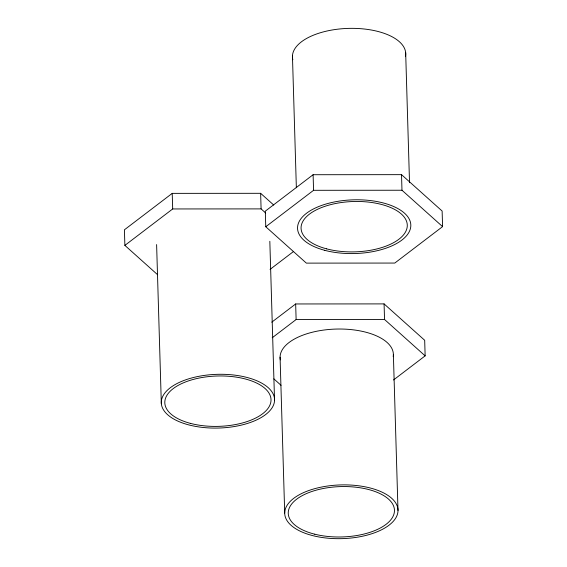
<?xml version="1.0" encoding="UTF-8"?>
<svg xmlns="http://www.w3.org/2000/svg" width="567" height="567" viewBox="0 0 567 567"><rect width="100%" height="100%" fill="white"/><g stroke="black" fill="none" stroke-linecap="round" stroke-linejoin="round"><path stroke-width="0.85" d="M273.733 205.041L260.636 193.312L172.219 193.368L124.414 229.805L124.875 245.391L157.619 274.733M124.875 245.391L172.687 208.954L261.096 208.897L265.682 213.001M313.104 174.721L265.299 211.158L265.76 226.743L306.364 263.123L394.781 263.06L442.586 226.623L442.125 211.037L401.521 174.657L313.104 174.721L313.572 190.306L265.76 226.743M270.062 269.389L293.267 251.705M271.756 322.176L295.662 303.962L384.079 303.898L424.683 340.278L425.144 355.863L393.505 379.975M272.217 337.762L296.123 319.547L384.539 319.483L425.144 355.863M313.572 190.306L401.982 190.243L442.586 226.623M273.854 378.869L281.055 385.319M405.667 52.653L409.523 182.702M401.521 174.657L401.982 190.243M393.378 354.637L397.999 510.491A56.665 26.869 -1.7 0 1 312.998 535.695A56.665 26.869 -1.7 0 1 313.062 489.144A56.665 26.869 -1.7 0 1 397.999 510.491M384.079 303.898L384.539 319.483M292.452 55.927L296.357 187.748M295.662 303.962L296.123 319.547M280.077 357.21L284.705 513.064M269.828 241.294L274.548 400.508A56.665 26.869 -1.7 0 1 188.457 424.818A56.665 26.869 -1.7 0 1 190.739 378.232A56.665 26.869 -1.7 0 1 274.548 400.508M260.636 193.312L261.096 208.897M172.219 193.368L172.687 208.954M156.612 244.568L161.333 403.782M292.841 59.748A56.665 26.869 -1.7 0 1 348.379 28.393A56.665 26.869 -1.7 0 1 405.483 56.487M280.36 359.889A56.665 26.869 -1.7 0 1 336.089 329.066A56.665 26.869 -1.7 0 1 393.207 356.693M324.721 250.316A56.665 26.869 -1.7 0 0 410.806 226.006A56.665 26.869 -1.7 0 0 326.996 203.73A56.665 26.869 -1.7 0 0 324.721 250.316M326.557 248.842A53.128 25.189 -1.7 0 0 407.269 226.049A53.128 25.189 -1.7 0 0 328.697 205.162A53.128 25.189 -1.7 0 0 326.557 248.842M190.299 423.343A53.128 25.189 -1.7 0 0 271.005 400.55A53.128 25.189 -1.7 0 0 192.433 379.663A53.128 25.189 -1.7 0 0 190.299 423.343M314.77 534.199A53.128 25.189 -1.7 0 0 394.462 510.569A53.128 25.189 -1.7 0 0 314.827 490.554A53.128 25.189 -1.7 0 0 314.77 534.199"/></g></svg>
